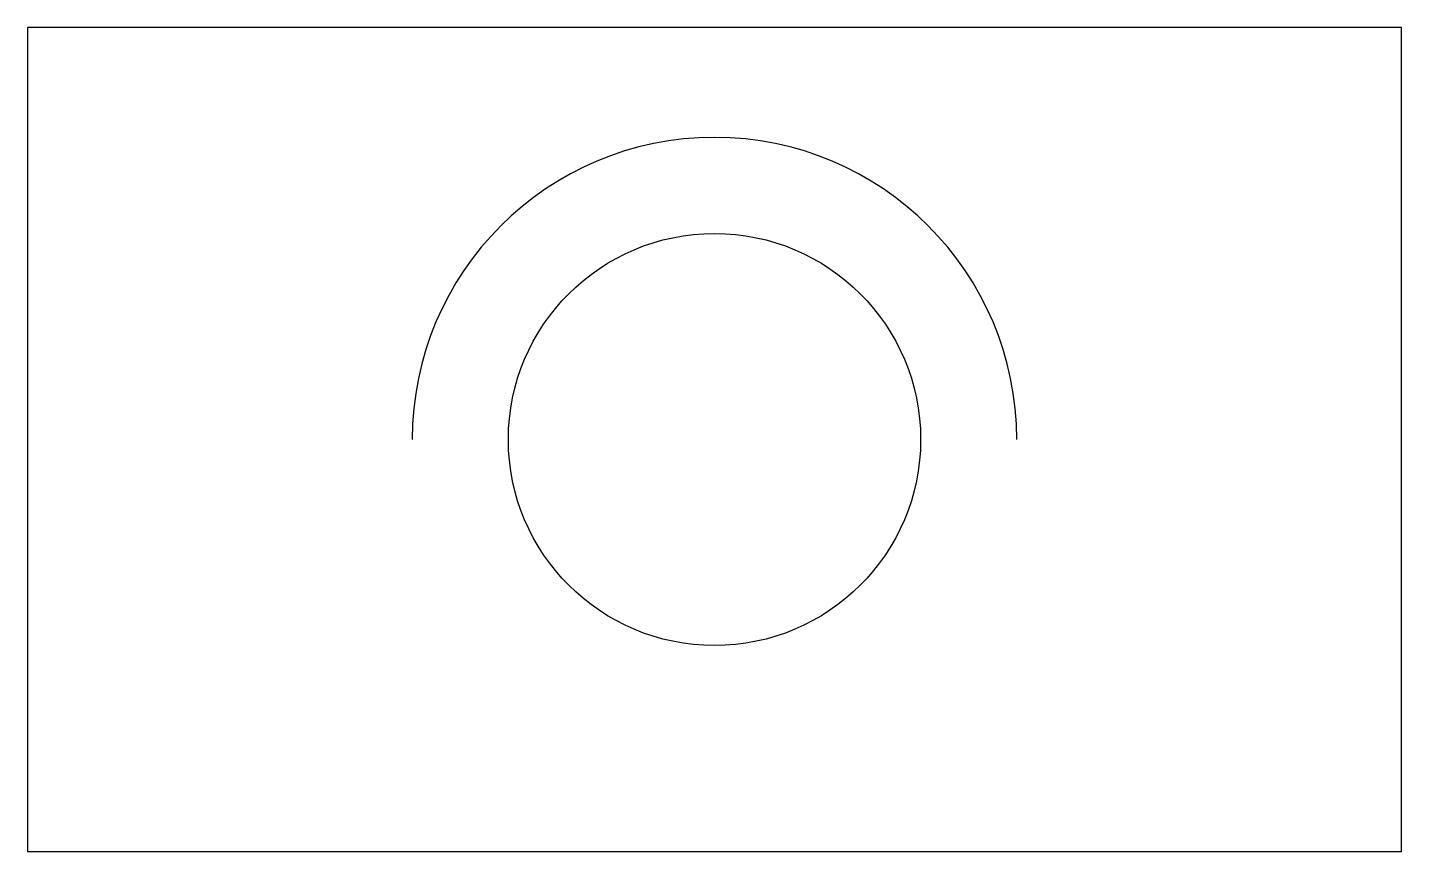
# Model space of a CAD drawing. Header units: metres. Extents: x 0 to 100, y 0 to 60.
import ezdxf

# ---------------------------------------------------------------- set-up
doc = ezdxf.new("R2010")
doc.units = ezdxf.units.M

msp = doc.modelspace()

# ---------------------------------------------------------------- linework, layer by layer
at = {"layer": 'HOLES'}
msp.add_circle((50, 30), 15, dxfattribs=at)
msp.add_arc((50, 30), 22, 0, 180, dxfattribs=at)
at = {"layer": 'OUTLINE'}
for p, q in [((100, 60), (0, 60)), ((0, 60), (0, 0)), ((100, 0), (100, 60)), ((0, 0), (100, 0))]:
    msp.add_line(p, q, dxfattribs=at)

doc.saveas('drawing.dxf')
